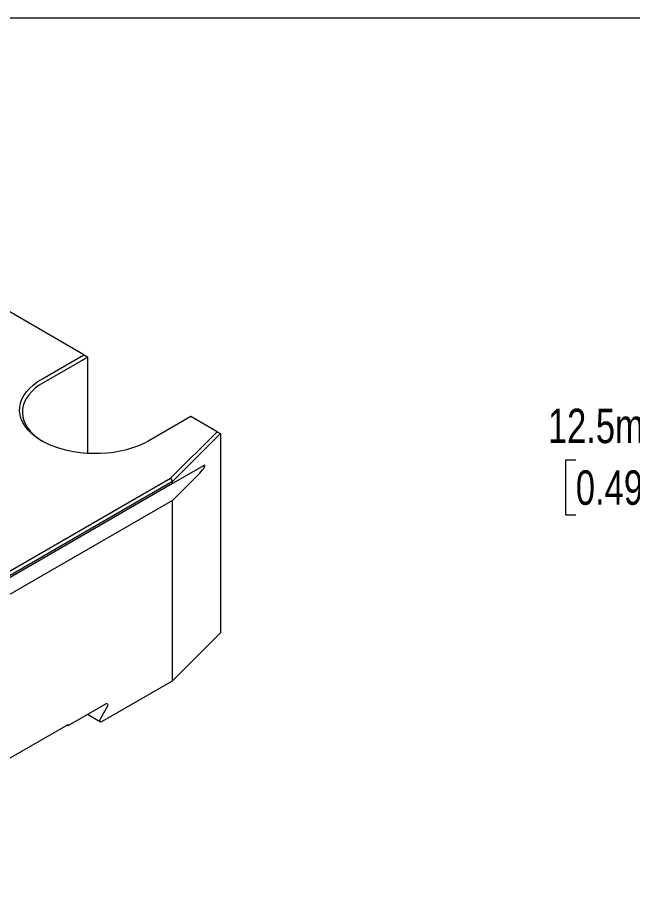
# Model space of a CAD drawing. Header units: millimetres. Extents: x 2 to 278, y 1 to 215.
# Drawn here: x 56 to 93.8, y 160.1 to 214.6 of the extents above; entities that cross this region are included whole.
import ezdxf

# ---------------------------------------------------------------- set-up
doc = ezdxf.new("R2010")
doc.units = ezdxf.units.MM
doc.styles.add('SLDTEXTSTYLE0', font='TXT', dxfattribs={"width": 0.75})
doc.dimstyles.new('SLDDIMSTYLE1', dxfattribs={"dimtxt": 2.116667, "dimasz": 3.175, "dimexe": 0, "dimexo": 0.0625, "dimgap": 0.529167, "dimtad": 0, "dimtih": 1, "dimtoh": 1, "dimdec": 1, "dimlfac": 1.5, "dimrnd": 1e-09, "dimzin": 12, "dimdsep": 46, "dimtxsty": 'SLDTEXTSTYLE0', "dimsah": 1, "dimcen": 0.09, "dimadec": 0, "dimazin": 3, "dimtfac": 1, "dimtdec": 1, "dimtmove": 0, "dimatfit": 0, "dimfxl": 1, "dimfrac": 2, "dimtolj": 1, "dimtzin": 12, "dimarcsym": 0})

# ---------------------------------------------------------------- blocks, each defined once
blk = doc.blocks.new('_D_1')
at = {"color": 9, "linetype": 'Continuous', "lineweight": 18}
for p, q in [((100.674, 189.012), (104.484, 189.012)), ((104.484, 189.012), (104.484, 179.527)), ((90.34, 187.442), (89.697, 187.442)), ((89.697, 187.442), (89.697, 184.079)), ((98.098, 187.442), (98.741, 187.442)), ((98.741, 187.442), (98.741, 184.079)), ((89.697, 184.079), (90.34, 184.079)), ((98.741, 184.079), (98.098, 184.079)), ((115.141, 179.527), (102.706, 179.527)), ((122.654, 171.193), (102.706, 171.193)), ((104.484, 171.193), (104.484, 164.843)), ((130.141, 171.193), (125.194, 171.193))]:
    blk.add_line(p, q, dxfattribs=at)
for points in [[(104.484, 179.527), (104.992, 182.702), (103.976, 182.702)], [(104.484, 171.193), (103.976, 168.018), (104.992, 168.018)]]:
    blk.add_solid(points, dxfattribs=at)
at = {"color": 9, "linetype": 'Continuous', "lineweight": 18, "char_height": 2.1167, "attachment_point": 1, "style": 'SLDTEXTSTYLE0'}
for s, insert in [('12.5mm', (88.622, 190.599)), ('0.49in', (90.34, 186.807)), ('TYP', (94.842, 183.015))]:
    blk.add_mtext(s, dxfattribs=dict(at, insert=insert))

msp = doc.modelspace()

# ---------------------------------------------------------------- linework, layer by layer
at = {"color": 7, "linetype": 'Continuous', "lineweight": 18}
for p, q in [((1.579, 214.645), (277.989, 214.645)), ((60.076, 193.917), (54.88, 196.917)), ((57.49, 192.424), (60.076, 193.917)), ((60.316, 193.779), (57.61, 192.217)), ((60.076, 193.917), (60.316, 193.779)), ((60.316, 187.848), (60.316, 193.779)), ((66.662, 190.115), (64.076, 188.622)), ((68.27, 189.187), (66.662, 190.115)), ((65.402, 186.319), (68.27, 189.187)), ((68.482, 189.065), (65.538, 186.121)), ((68.27, 189.187), (68.482, 189.065)), ((68.482, 189.065), (68.482, 176.814)), ((67.437, 187.095), (65.538, 185.998)), ((65.538, 184.959), (67.206, 186.628)), ((33.413, 167.852), (65.402, 186.319)), ((65.538, 186.121), (33.517, 167.636)), ((65.538, 185.998), (33.517, 167.513)), ((65.402, 186.319), (65.538, 186.121)), ((65.538, 185.998), (65.538, 186.121)), ((65.538, 184.959), (33.517, 166.474)), ((65.538, 173.87), (65.538, 184.959)), ((68.482, 176.814), (65.538, 173.87)), ((61.187, 171.359), (65.538, 173.87)), ((59.107, 171.112), (61.427, 172.451)), ((60.31, 171.807), (61.101, 171.35)), ((61.512, 172.261), (61.101, 171.549)), ((39.949, 160.121), (59.107, 171.181)), ((59.047, 171.146), (59.107, 171.112)), ((59.107, 171.181), (59.107, 171.112))]:
    msp.add_line(p, q, dxfattribs=at)
at = {"color": 7, "linetype": 'Continuous', "lineweight": 18, "flags": 128}
for points in [[(64.076, 188.622), (63.767, 188.46), (63.435, 188.313), (63.081, 188.185), (62.709, 188.076), (62.321, 187.986), (61.921, 187.916), (61.511, 187.868), (61.096, 187.841), (60.678, 187.836), (60.261, 187.852), (59.849, 187.89), (59.444, 187.949), (59.049, 188.028), (58.669, 188.128), (58.305, 188.247), (57.962, 188.384), (57.641, 188.539), (57.346, 188.71), (57.078, 188.895), (56.84, 189.093), (56.634, 189.303), (56.461, 189.522), (56.323, 189.75), (56.221, 189.984), (56.155, 190.222), (56.127, 190.463), (56.137, 190.704), (56.183, 190.944), (56.267, 191.18), (56.387, 191.411), (56.543, 191.635), (56.733, 191.85), (56.955, 192.054), (57.208, 192.246), (57.49, 192.424)], [(57.61, 192.217), (57.338, 192.045), (57.094, 191.86), (56.88, 191.663), (56.697, 191.456), (56.547, 191.24), (56.432, 191.018), (56.351, 190.79), (56.306, 190.559), (56.297, 190.327), (56.324, 190.095), (56.387, 189.865), (56.485, 189.64), (56.618, 189.42), (56.785, 189.209), (56.983, 189.007), (57.213, 188.816), (57.471, 188.637), (57.551, 188.588)], [(61.427, 172.451), (61.462, 172.465), (61.494, 172.466), (61.521, 172.454), (61.539, 172.429), (61.548, 172.394), (61.546, 172.352), (61.534, 172.306), (61.512, 172.261)], [(61.101, 171.549), (61.08, 171.503), (61.068, 171.458), (61.066, 171.416), (61.075, 171.381), (61.093, 171.356), (61.12, 171.343), (61.152, 171.344), (61.187, 171.359)]]:
    msp.add_lwpolyline(points, dxfattribs=at)
at = {"color": 7, "linetype": 'Continuous', "lineweight": 18}
msp.add_ellipse((67.206, 186.766), major_axis=(0.319, 0.349), ratio=0.201938, start_param=4.495115, end_param=6.85131, dxfattribs=at)

# ---------------------------------------------------------------- dimensions: what is measured, and where the dimension line sits
at = {"color": 9, "linetype": 'Continuous', "lineweight": 18}
dim = msp.add_linear_dim(base=(104.484, 179.527), p1=(131.411, 171.193), p2=(116.411, 179.527), angle=90, text='<>\\PTYP', dimstyle='SLDDIMSTYLE1', dxfattribs=at)
dim.commit()
dim.dimension.update_dxf_attribs({"geometry": '_D_1', "text_midpoint": (104.484, 189.012), "dimtype": 160})

doc.saveas('drawing.dxf')
